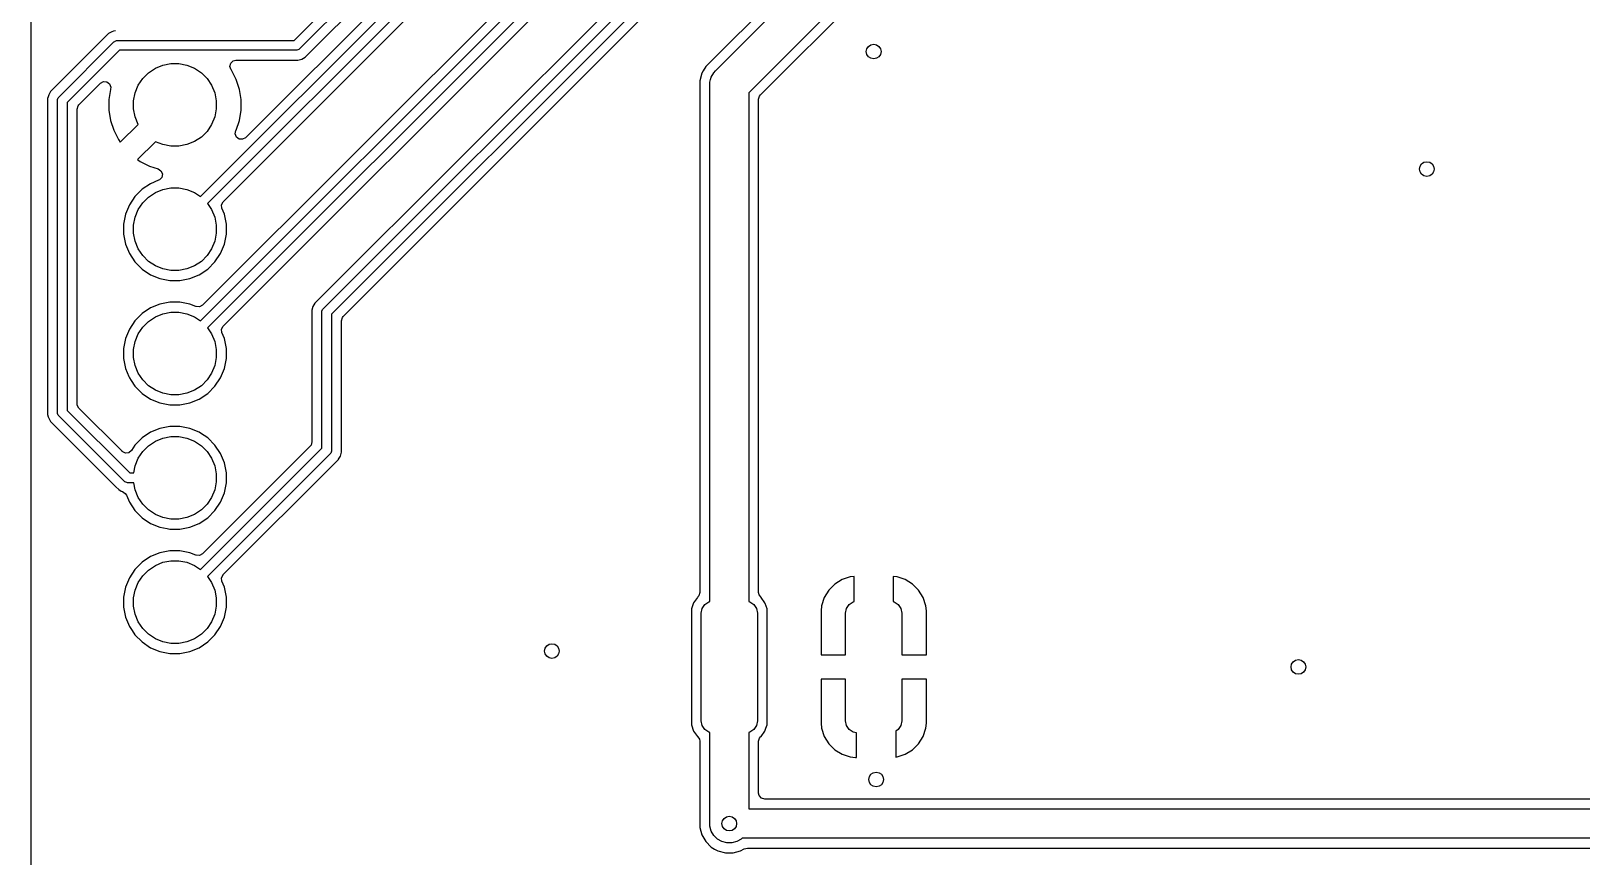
# Model space of a CAD drawing. Header units: inches. Extents: x 2.9 to 6.6, y -4.54 to -2.01.
# Drawn here: x 2.895 to 4.142, y -3.534 to -2.87 of the extents above; entities that cross this region are included whole.
import ezdxf

# ---------------------------------------------------------------- set-up
doc = ezdxf.new("R2010")
doc.units = ezdxf.units.IN
doc.header["$MEASUREMENT"] = 0
doc.layers.add('BLACK', color=7, linetype='CONTINUOUS')

msp = doc.modelspace()

# ---------------------------------------------------------------- linework, layer by layer
at = {"layer": 'BLACK', "linetype": 'CONTINUOUS'}
for p, q in [((2.8951, -3.5601), (2.8953, -2.0323)), ((3.1066, -2.878), (3.7452, -2.2393)), ((3.7497, -2.2461), (3.1111, -2.8847)), ((3.1177, -2.8892), (3.7515, -2.2554)), ((3.0315, -3.0035), (3.7179, -2.3171)), ((3.7134, -2.3104), (3.0677, -2.9561)), ((3.7223, -2.3238), (3.0371, -3.0091)), ((3.0497, -3.0076), (3.7241, -2.3331)), ((3.0315, -3.1035), (3.7844, -2.3506)), ((3.7799, -2.3439), (3.033, -3.0909)), ((3.7888, -2.3573), (3.0371, -3.1091)), ((3.0497, -3.1076), (3.7907, -2.3666)), ((3.8254, -2.3872), (3.1234, -3.0892)), ((3.1301, -3.0937), (3.8299, -2.3939)), ((3.8343, -2.4006), (3.1368, -3.0981)), ((3.1461, -3.0999), (3.8361, -2.4099)), ((3.8713, -2.4653), (3.4378, -2.8989)), ((3.4456, -2.9023), (3.8747, -2.4731)), ((3.8923, -2.5), (3.4724, -2.9199)), ((3.4818, -2.9217), (3.8942, -2.5093)), ((2.9573, -2.8724), (2.9108, -2.9189)), ((2.9175, -2.9234), (2.9618, -2.8791)), ((2.96, -2.8709), (2.9573, -2.8724)), ((2.9573, -2.8724), (2.9573, -2.8724)), ((2.9615, -2.8705), (2.96, -2.8709)), ((2.96, -2.8709), (2.96, -2.8709)), ((2.963, -2.8701), (2.9615, -2.8705)), ((2.9618, -2.8791), (2.9624, -2.8786)), ((2.9624, -2.8786), (2.9628, -2.8784)), ((2.9628, -2.8784), (2.9638, -2.878)), ((2.9638, -2.878), (2.9646, -2.878)), ((2.9646, -2.878), (3.1066, -2.878)), ((2.9662, -2.8858), (2.9242, -2.9278)), ((3.1083, -2.8858), (2.9662, -2.8858)), ((3.109, -2.8858), (3.1083, -2.8858)), ((3.1105, -2.8852), (3.109, -2.8858)), ((3.1111, -2.8847), (3.1105, -2.8852)), ((3.1128, -2.8929), (3.1155, -2.8914)), ((3.1155, -2.8914), (3.1177, -2.8892)), ((2.985, -2.9085), (2.9896, -2.9039)), ((2.9896, -2.9039), (2.9951, -2.9002)), ((2.9951, -2.9002), (3.0011, -2.8977)), ((3.0011, -2.8977), (3.0075, -2.8964)), ((3.0075, -2.8964), (3.0141, -2.8964)), ((3.0141, -2.8964), (3.0205, -2.8977)), ((3.0205, -2.8977), (3.0266, -2.9002)), ((3.0266, -2.9002), (3.0321, -2.9039)), ((3.0321, -2.9039), (3.0367, -2.9085)), ((3.0551, -2.8989), (3.0557, -2.8962)), ((3.056, -2.9015), (3.0551, -2.8989)), ((3.0557, -2.8962), (3.0577, -2.8943)), ((3.0563, -2.9019), (3.056, -2.9015)), ((3.0601, -2.9093), (3.0563, -2.9019)), ((3.0577, -2.8943), (3.0599, -2.8937)), ((3.0599, -2.8937), (3.1098, -2.8937)), ((3.1098, -2.8937), (3.1128, -2.8929)), ((3.1098, -2.8937), (3.1098, -2.8937)), ((3.4347, -2.9043), (3.4331, -2.9103)), ((3.4358, -2.9022), (3.4347, -2.9043)), ((3.4347, -2.9043), (3.4347, -2.9043)), ((3.4378, -2.8989), (3.4358, -2.9022)), ((3.4358, -2.9022), (3.4358, -2.9022)), ((3.4378, -2.8989), (3.4378, -2.8989)), ((3.4421, -2.9074), (3.4442, -2.9038)), ((3.4442, -2.9038), (3.4456, -2.9023)), ((2.9416, -2.9216), (2.9509, -2.9123)), ((2.9509, -2.9123), (2.9533, -2.911)), ((2.9533, -2.911), (2.9561, -2.9112)), ((2.9561, -2.9112), (2.9583, -2.9128)), ((2.9583, -2.9128), (2.9592, -2.9154)), ((2.9592, -2.9154), (2.959, -2.9171)), ((2.9788, -2.92), (2.9813, -2.9139)), ((2.9813, -2.9139), (2.985, -2.9085)), ((3.0367, -2.9085), (3.0403, -2.9139)), ((3.0403, -2.9139), (3.0429, -2.92)), ((3.0627, -2.9173), (3.0601, -2.9093)), ((3.4331, -2.9103), (3.4331, -2.9103)), ((3.4331, -2.9103), (3.4331, -2.9169)), ((3.4331, -2.9169), (3.4331, -2.9169)), ((3.4331, -2.9169), (3.4331, -3.3221)), ((3.4409, -2.9134), (3.4411, -2.9113)), ((3.4409, -3.3293), (3.4409, -2.9134)), ((3.4411, -2.9113), (3.4416, -2.9093)), ((3.4416, -2.9093), (3.4421, -2.9074)), ((2.9088, -2.9232), (2.9084, -2.9246)), ((2.9084, -2.9246), (2.9084, -3.1787)), ((2.9093, -2.9216), (2.9088, -2.9232)), ((2.9108, -2.9189), (2.9093, -2.9216)), ((2.9093, -2.9216), (2.9093, -2.9216)), ((2.9108, -2.9189), (2.9108, -2.9189)), ((2.9163, -2.9262), (2.9164, -2.9254)), ((2.9163, -3.1772), (2.9163, -2.9262)), ((2.9164, -2.9254), (2.917, -2.924)), ((2.917, -2.924), (2.9175, -2.9234)), ((2.9242, -2.9278), (2.9242, -3.1755)), ((2.9335, -2.9297), (2.9416, -2.9216)), ((2.959, -2.9173), (2.9577, -2.9255)), ((2.9577, -2.9255), (2.9577, -2.9339)), ((2.959, -2.9171), (2.959, -2.9171)), ((2.959, -2.9171), (2.959, -2.9172)), ((2.959, -2.9172), (2.959, -2.9172)), ((2.959, -2.9172), (2.959, -2.9173)), ((2.959, -2.9173), (2.959, -2.9173)), ((2.9775, -2.9264), (2.9788, -2.92)), ((2.9775, -2.933), (2.9775, -2.9264)), ((3.0429, -2.92), (3.0441, -2.9264)), ((3.0441, -2.9264), (3.0441, -2.933)), ((3.064, -2.9255), (3.0627, -2.9173)), ((3.0627, -2.9173), (3.0627, -2.9173)), ((3.064, -2.9339), (3.064, -2.9255)), ((3.4724, -2.9199), (3.4724, -3.3293)), ((3.4803, -2.9252), (3.4811, -2.9226)), ((3.4803, -3.2996), (3.4803, -2.9252)), ((3.4811, -2.9226), (3.4818, -2.9217)), ((2.9321, -2.9331), (2.9329, -2.9305)), ((2.9321, -3.1702), (2.9321, -2.9331)), ((2.9329, -2.9305), (2.9335, -2.9297)), ((2.9577, -2.9339), (2.959, -2.9422)), ((2.9788, -2.9394), (2.9775, -2.933)), ((2.9813, -2.9454), (2.9788, -2.9394)), ((3.0429, -2.9394), (3.0403, -2.9455)), ((3.0441, -2.933), (3.0429, -2.9394)), ((3.0627, -2.9422), (3.064, -2.9339)), ((2.959, -2.9422), (2.959, -2.9422)), ((2.959, -2.9422), (2.9616, -2.9501)), ((2.9616, -2.9501), (2.9654, -2.9576)), ((2.9669, -2.9597), (2.9813, -2.9454)), ((3.0367, -2.951), (3.0321, -2.9556)), ((3.0403, -2.9455), (3.0367, -2.951)), ((3.0594, -2.953), (3.0599, -2.9504)), ((3.0604, -2.9556), (3.0594, -2.953)), ((3.0599, -2.9504), (3.0601, -2.9501)), ((3.0601, -2.9501), (3.0627, -2.9422)), ((3.0627, -2.9422), (3.0627, -2.9422)), ((2.9654, -2.9576), (2.9669, -2.9597)), ((2.9952, -2.9593), (2.9808, -2.9736)), ((3.0011, -2.9617), (2.9952, -2.9593)), ((3.0075, -2.963), (3.0011, -2.9617)), ((3.0141, -2.963), (3.0075, -2.963)), ((3.0205, -2.9617), (3.0141, -2.963)), ((3.0266, -2.9592), (3.0205, -2.9617)), ((3.0321, -2.9556), (3.0266, -2.9592)), ((3.0626, -2.9572), (3.0604, -2.9556)), ((3.0653, -2.9574), (3.0626, -2.9572)), ((3.0677, -2.9561), (3.0653, -2.9574)), ((2.9808, -2.9736), (2.9808, -2.9736)), ((2.9808, -2.9736), (2.983, -2.9752)), ((2.983, -2.9752), (2.9904, -2.979)), ((2.9904, -2.979), (2.9974, -2.9812)), ((2.9977, -2.9904), (2.9912, -2.9931)), ((2.9974, -2.9812), (2.9996, -2.9828)), ((2.9984, -2.9901), (2.9977, -2.9904)), ((3.0002, -2.988), (2.9984, -2.9901)), ((2.9996, -2.9828), (3.0007, -2.9853)), ((3.0007, -2.9853), (3.0002, -2.988)), ((2.9787, -3.0034), (2.9742, -3.0101)), ((2.9845, -2.9976), (2.9787, -3.0034)), ((2.9912, -2.9931), (2.9845, -2.9976)), ((2.985, -3.0085), (2.9896, -3.0039)), ((2.9896, -3.0039), (2.9951, -3.0002)), ((2.9951, -3.0002), (3.0011, -2.9977)), ((3.0011, -2.9977), (3.0075, -2.9964)), ((3.0075, -2.9964), (3.0141, -2.9964)), ((3.0141, -2.9964), (3.0205, -2.9977)), ((3.0205, -2.9977), (3.0266, -3.0002)), ((3.0266, -3.0002), (3.0315, -3.0035)), ((2.9742, -3.0101), (2.9711, -3.0177)), ((2.9788, -3.02), (2.9813, -3.0139)), ((2.9813, -3.0139), (2.985, -3.0085)), ((3.0371, -3.0091), (3.0403, -3.0139)), ((3.0403, -3.0139), (3.0429, -3.02)), ((3.0483, -3.0102), (3.0496, -3.0077)), ((3.0486, -3.0129), (3.0483, -3.0102)), ((3.0506, -3.0177), (3.0486, -3.0129)), ((3.0496, -3.0077), (3.0497, -3.0076)), ((2.9711, -3.0177), (2.9695, -3.0257)), ((2.9695, -3.0257), (2.9695, -3.0338)), ((2.9711, -3.0177), (2.9711, -3.0177)), ((2.9775, -3.0264), (2.9788, -3.02)), ((2.9775, -3.033), (2.9775, -3.0264)), ((3.0429, -3.02), (3.0441, -3.0264)), ((3.0441, -3.0264), (3.0441, -3.033)), ((3.0522, -3.0257), (3.0506, -3.0177)), ((3.0522, -3.0338), (3.0522, -3.0257)), ((2.9695, -3.0338), (2.9711, -3.0418)), ((2.9788, -3.0394), (2.9775, -3.033)), ((2.9813, -3.0455), (2.9788, -3.0394)), ((3.0429, -3.0394), (3.0403, -3.0455)), ((3.0441, -3.033), (3.0429, -3.0394)), ((3.0506, -3.0418), (3.0522, -3.0338)), ((2.9711, -3.0418), (2.9711, -3.0418)), ((2.9711, -3.0418), (2.9742, -3.0493)), ((2.9742, -3.0493), (2.9787, -3.0561)), ((2.985, -3.051), (2.9813, -3.0455)), ((2.9896, -3.0556), (2.985, -3.051)), ((3.0367, -3.051), (3.0321, -3.0556)), ((3.0403, -3.0455), (3.0367, -3.051)), ((3.043, -3.0561), (3.0475, -3.0493)), ((3.0475, -3.0493), (3.0506, -3.0418)), ((2.9787, -3.0561), (2.9845, -3.0618)), ((2.9845, -3.0618), (2.9845, -3.0618)), ((2.9845, -3.0618), (2.9912, -3.0664)), ((2.9951, -3.0592), (2.9896, -3.0556)), ((2.9912, -3.0664), (2.9988, -3.0695)), ((3.0011, -3.0617), (2.9951, -3.0592)), ((3.0075, -3.063), (3.0011, -3.0617)), ((3.0141, -3.063), (3.0075, -3.063)), ((3.0205, -3.0617), (3.0141, -3.063)), ((3.0266, -3.0592), (3.0205, -3.0617)), ((3.0229, -3.0695), (3.0304, -3.0664)), ((3.0321, -3.0556), (3.0266, -3.0592)), ((3.0304, -3.0664), (3.0372, -3.0618)), ((3.0372, -3.0618), (3.043, -3.0561)), ((2.9988, -3.0695), (3.0068, -3.0711)), ((3.0068, -3.0711), (3.0068, -3.0711)), ((3.0068, -3.0711), (3.0068, -3.0711)), ((3.0068, -3.0711), (3.0149, -3.0711)), ((3.0149, -3.0711), (3.0229, -3.0695)), ((3.0149, -3.0711), (3.0149, -3.0711)), ((2.9988, -3.09), (2.9912, -3.0931)), ((3.0068, -3.0884), (2.9988, -3.09)), ((2.9988, -3.09), (2.9988, -3.09)), ((3.0149, -3.0884), (3.0068, -3.0884)), ((3.0068, -3.0884), (3.0068, -3.0884)), ((3.0229, -3.09), (3.0149, -3.0884)), ((3.0149, -3.0884), (3.0149, -3.0884)), ((3.0276, -3.0919), (3.0229, -3.09)), ((3.0229, -3.09), (3.0229, -3.09)), ((3.033, -3.0909), (3.0305, -3.0922)), ((3.1234, -3.0892), (3.1218, -3.0919)), ((3.1234, -3.0892), (3.1234, -3.0892)), ((2.9787, -3.1034), (2.9742, -3.1101)), ((2.9845, -3.0976), (2.9787, -3.1034)), ((2.9912, -3.0931), (2.9845, -3.0976)), ((2.985, -3.1085), (2.9896, -3.1039)), ((2.9896, -3.1039), (2.9951, -3.1002)), ((2.9951, -3.1002), (3.0011, -3.0977)), ((3.0011, -3.0977), (3.0075, -3.0964)), ((3.0075, -3.0964), (3.0141, -3.0964)), ((3.0141, -3.0964), (3.0205, -3.0977)), ((3.0205, -3.0977), (3.0266, -3.1002)), ((3.0266, -3.1002), (3.0315, -3.1035)), ((3.0278, -3.092), (3.0276, -3.0919)), ((3.0305, -3.0922), (3.0278, -3.092)), ((3.1218, -3.0919), (3.121, -3.0949)), ((3.121, -3.0949), (3.121, -3.2008)), ((3.1218, -3.0919), (3.1218, -3.0919)), ((3.1289, -3.0965), (3.129, -3.0957)), ((3.1289, -3.206), (3.1289, -3.0965)), ((3.129, -3.0957), (3.1296, -3.0943)), ((3.1296, -3.0943), (3.1301, -3.0937)), ((3.1368, -3.0981), (3.1368, -3.2077)), ((3.1447, -3.1034), (3.1455, -3.1007)), ((3.1447, -3.2092), (3.1447, -3.1034)), ((3.1455, -3.1007), (3.1461, -3.0999)), ((2.9742, -3.1101), (2.9711, -3.1177)), ((2.9788, -3.12), (2.9813, -3.1139)), ((2.9813, -3.1139), (2.985, -3.1085)), ((3.0371, -3.1091), (3.0403, -3.1139)), ((3.0403, -3.1139), (3.0429, -3.12)), ((3.0483, -3.1102), (3.0496, -3.1077)), ((3.0486, -3.1129), (3.0483, -3.1102)), ((3.0506, -3.1177), (3.0486, -3.1129)), ((3.0496, -3.1077), (3.0497, -3.1076)), ((2.9711, -3.1177), (2.9695, -3.1257)), ((2.9695, -3.1257), (2.9695, -3.1338)), ((2.9711, -3.1177), (2.9711, -3.1177)), ((2.9775, -3.1264), (2.9788, -3.12)), ((2.9775, -3.133), (2.9775, -3.1264)), ((3.0429, -3.12), (3.0441, -3.1264)), ((3.0441, -3.1264), (3.0441, -3.133)), ((3.0522, -3.1257), (3.0506, -3.1177)), ((3.0522, -3.1338), (3.0522, -3.1257)), ((2.9695, -3.1338), (2.9711, -3.1418)), ((2.9788, -3.1394), (2.9775, -3.133)), ((2.9813, -3.1455), (2.9788, -3.1394)), ((3.0429, -3.1394), (3.0403, -3.1455)), ((3.0441, -3.133), (3.0429, -3.1394)), ((3.0506, -3.1418), (3.0522, -3.1338)), ((2.9711, -3.1418), (2.9711, -3.1418)), ((2.9711, -3.1418), (2.9737, -3.1483)), ((2.9737, -3.1483), (2.9742, -3.1493)), ((2.9742, -3.1493), (2.9755, -3.1513)), ((2.9755, -3.1513), (2.9787, -3.1561)), ((2.985, -3.151), (2.9813, -3.1455)), ((2.9896, -3.1556), (2.985, -3.151)), ((3.0367, -3.151), (3.0321, -3.1556)), ((3.0403, -3.1455), (3.0367, -3.151)), ((3.043, -3.1561), (3.0475, -3.1493)), ((3.0475, -3.1493), (3.0506, -3.1418)), ((2.9787, -3.1561), (2.9845, -3.1618)), ((2.9845, -3.1618), (2.9845, -3.1618)), ((2.9845, -3.1618), (2.9912, -3.1664)), ((2.9951, -3.1592), (2.9896, -3.1556)), ((2.9912, -3.1664), (2.9988, -3.1695)), ((3.0011, -3.1617), (2.9951, -3.1592)), ((3.0075, -3.163), (3.0011, -3.1617)), ((3.0141, -3.163), (3.0075, -3.163)), ((3.0205, -3.1617), (3.0141, -3.163)), ((3.0266, -3.1592), (3.0205, -3.1617)), ((3.0229, -3.1695), (3.0304, -3.1664)), ((3.0321, -3.1556), (3.0266, -3.1592)), ((3.0304, -3.1664), (3.0372, -3.1618)), ((3.0372, -3.1618), (3.043, -3.1561)), ((2.9084, -3.1787), (2.909, -3.1807)), ((2.9164, -3.1779), (2.9163, -3.1772)), ((2.917, -3.1794), (2.9164, -3.1779)), ((2.9242, -3.1755), (2.9745, -3.2258)), ((2.9322, -3.1713), (2.9321, -3.1702)), ((2.9335, -3.1737), (2.9322, -3.1713)), ((2.9683, -3.2084), (2.9335, -3.1737)), ((2.9988, -3.1695), (3.0068, -3.1711)), ((3.0068, -3.1711), (3.0068, -3.1711)), ((3.0068, -3.1711), (3.0068, -3.1711)), ((3.0068, -3.1711), (3.0149, -3.1711)), ((3.0149, -3.1711), (3.0229, -3.1695)), ((3.0149, -3.1711), (3.0149, -3.1711)), ((2.909, -3.1807), (2.9093, -3.1817)), ((2.9093, -3.1817), (2.9093, -3.1817)), ((2.9093, -3.1817), (2.9108, -3.1844)), ((2.9108, -3.1844), (2.9108, -3.1844)), ((2.9108, -3.1844), (2.9108, -3.1844)), ((2.9108, -3.1844), (2.9634, -3.237)), ((2.9175, -3.1799), (2.917, -3.1794)), ((2.9701, -3.2325), (2.9175, -3.1799)), ((2.9988, -3.19), (2.9912, -3.1931)), ((3.0068, -3.1884), (2.9988, -3.19)), ((2.9988, -3.19), (2.9988, -3.19)), ((3.0149, -3.1884), (3.0068, -3.1884)), ((3.0068, -3.1884), (3.0068, -3.1884)), ((3.0229, -3.19), (3.0149, -3.1884)), ((3.0149, -3.1884), (3.0149, -3.1884)), ((3.0304, -3.1931), (3.0229, -3.19)), ((3.0229, -3.19), (3.0229, -3.19)), ((2.9787, -3.2034), (2.9758, -3.2077)), ((2.9845, -3.1976), (2.9787, -3.2034)), ((2.9787, -3.2034), (2.9787, -3.2034)), ((2.9912, -3.1931), (2.9845, -3.1976)), ((2.9896, -3.2039), (2.9951, -3.2002)), ((2.9951, -3.2002), (3.0011, -3.1977)), ((3.0011, -3.1977), (3.0075, -3.1964)), ((3.0075, -3.1964), (3.0141, -3.1964)), ((3.0141, -3.1964), (3.0205, -3.1977)), ((3.0205, -3.1977), (3.0266, -3.2002)), ((3.0266, -3.2002), (3.0321, -3.2039)), ((3.0314, -3.1937), (3.0304, -3.1931)), ((3.0372, -3.1976), (3.0314, -3.1937)), ((3.043, -3.2034), (3.0372, -3.1976)), ((3.0475, -3.2101), (3.043, -3.2034)), ((3.043, -3.2034), (3.043, -3.2034)), ((3.1203, -3.2034), (3.1196, -3.2042)), ((3.121, -3.2008), (3.1203, -3.2034)), ((2.9685, -3.2086), (2.9683, -3.2084)), ((2.971, -3.2098), (2.9685, -3.2086)), ((2.9737, -3.2095), (2.971, -3.2098)), ((2.9758, -3.2077), (2.9737, -3.2095)), ((2.9788, -3.22), (2.9813, -3.2139)), ((2.9813, -3.2139), (2.985, -3.2085)), ((2.985, -3.2085), (2.9896, -3.2039)), ((3.0315, -3.3035), (3.1289, -3.206)), ((3.0321, -3.2039), (3.0367, -3.2085)), ((3.1196, -3.2042), (3.033, -3.2909)), ((3.0367, -3.2085), (3.0403, -3.2139)), ((3.1357, -3.2105), (3.0371, -3.3091)), ((3.0403, -3.2139), (3.0429, -3.22)), ((3.0506, -3.2177), (3.0475, -3.2101)), ((3.0497, -3.3076), (3.1423, -3.2149)), ((3.1361, -3.2099), (3.1357, -3.2105)), ((3.1367, -3.2084), (3.1361, -3.2099)), ((3.1368, -3.2077), (3.1367, -3.2084)), ((3.1423, -3.2149), (3.1424, -3.2148)), ((3.1424, -3.2148), (3.1439, -3.2122)), ((3.1439, -3.2122), (3.1447, -3.2092)), ((2.9745, -3.2258), (2.9777, -3.2258)), ((2.9777, -3.2258), (2.9788, -3.22)), ((3.0429, -3.22), (3.0441, -3.2264)), ((3.0441, -3.2264), (3.0441, -3.233)), ((3.0522, -3.2257), (3.0506, -3.2177)), ((3.0522, -3.2338), (3.0522, -3.2257)), ((2.9634, -3.237), (2.9656, -3.2392)), ((2.9656, -3.2392), (2.9656, -3.2392)), ((2.9656, -3.2392), (2.9656, -3.2392)), ((2.9656, -3.2392), (2.9677, -3.2404)), ((2.9677, -3.2404), (2.9683, -3.2407)), ((2.9683, -3.2407), (2.9683, -3.2407)), ((2.9683, -3.2407), (2.9686, -3.2408)), ((2.9686, -3.2408), (2.9709, -3.2423)), ((2.9706, -3.233), (2.9701, -3.2325)), ((2.9721, -3.2336), (2.9706, -3.233)), ((2.9728, -3.2337), (2.9721, -3.2336)), ((2.9777, -3.2337), (2.9728, -3.2337)), ((2.9788, -3.2394), (2.9777, -3.2337)), ((2.9813, -3.2455), (2.9788, -3.2394)), ((3.0429, -3.2394), (3.0403, -3.2455)), ((3.0441, -3.233), (3.0429, -3.2394)), ((3.0506, -3.2418), (3.0522, -3.2338)), ((2.9709, -3.2423), (2.9718, -3.2437)), ((2.9718, -3.2437), (2.9742, -3.2493)), ((2.9742, -3.2493), (2.9787, -3.2561)), ((2.985, -3.251), (2.9813, -3.2455)), ((2.9896, -3.2556), (2.985, -3.251)), ((3.0367, -3.251), (3.0321, -3.2556)), ((3.0403, -3.2455), (3.0367, -3.251)), ((3.043, -3.2561), (3.0475, -3.2493)), ((3.0475, -3.2493), (3.0506, -3.2418)), ((2.9787, -3.2561), (2.9845, -3.2618)), ((2.9845, -3.2618), (2.9845, -3.2618)), ((2.9845, -3.2618), (2.9912, -3.2664)), ((2.9951, -3.2592), (2.9896, -3.2556)), ((3.0011, -3.2617), (2.9951, -3.2592)), ((3.0075, -3.263), (3.0011, -3.2617)), ((3.0141, -3.263), (3.0075, -3.263)), ((3.0205, -3.2617), (3.0141, -3.263)), ((3.0266, -3.2592), (3.0205, -3.2617)), ((3.0321, -3.2556), (3.0266, -3.2592)), ((3.0304, -3.2664), (3.0372, -3.2618)), ((3.0372, -3.2618), (3.043, -3.2561)), ((2.9912, -3.2664), (2.9988, -3.2695)), ((2.9988, -3.2695), (3.0045, -3.2706)), ((3.0045, -3.2706), (3.0068, -3.2711)), ((3.0068, -3.2711), (3.0068, -3.2711)), ((3.0068, -3.2711), (3.0068, -3.2711)), ((3.0068, -3.2711), (3.0149, -3.2711)), ((3.0149, -3.2711), (3.0229, -3.2695)), ((3.0149, -3.2711), (3.0149, -3.2711)), ((3.0229, -3.2695), (3.0304, -3.2664)), ((2.9988, -3.29), (2.9912, -3.2931)), ((3.0068, -3.2884), (2.9988, -3.29)), ((2.9988, -3.29), (2.9988, -3.29)), ((3.0149, -3.2884), (3.0068, -3.2884)), ((3.0068, -3.2884), (3.0068, -3.2884)), ((3.0229, -3.29), (3.0149, -3.2884)), ((3.0149, -3.2884), (3.0149, -3.2884)), ((3.0276, -3.2919), (3.0229, -3.29)), ((3.0229, -3.29), (3.0229, -3.29)), ((3.033, -3.2909), (3.0305, -3.2922)), ((2.9787, -3.3034), (2.9742, -3.3101)), ((2.9845, -3.2976), (2.9787, -3.3034)), ((2.9912, -3.2931), (2.9845, -3.2976)), ((2.9896, -3.3039), (2.9951, -3.3002)), ((2.9951, -3.3002), (3.0011, -3.2977)), ((3.0011, -3.2977), (3.0075, -3.2964)), ((3.0075, -3.2964), (3.0141, -3.2964)), ((3.0141, -3.2964), (3.0205, -3.2977)), ((3.0205, -3.2977), (3.0266, -3.3002)), ((3.0266, -3.3002), (3.0315, -3.3035)), ((3.0278, -3.292), (3.0276, -3.2919)), ((3.0305, -3.2922), (3.0278, -3.292)), ((3.4803, -3.3221), (3.4803, -3.2996)), ((2.9742, -3.3101), (2.9711, -3.3177)), ((2.9788, -3.32), (2.9813, -3.3139)), ((2.9813, -3.3139), (2.985, -3.3085)), ((2.985, -3.3085), (2.9896, -3.3039)), ((3.0371, -3.3091), (3.0403, -3.3139)), ((3.0403, -3.3139), (3.0429, -3.32)), ((3.0483, -3.3102), (3.0496, -3.3077)), ((3.0486, -3.3129), (3.0483, -3.3102)), ((3.0506, -3.3177), (3.0486, -3.3129)), ((3.0496, -3.3077), (3.0497, -3.3076)), ((3.5416, -3.3153), (3.5367, -3.3201)), ((3.5475, -3.3116), (3.5416, -3.3153)), ((3.554, -3.3095), (3.5475, -3.3116)), ((3.5475, -3.3116), (3.5475, -3.3116)), ((3.5571, -3.3092), (3.554, -3.3095)), ((3.5571, -3.3293), (3.5571, -3.3092)), ((3.5916, -3.3095), (3.5886, -3.3092)), ((3.5886, -3.3092), (3.5886, -3.3293)), ((3.5982, -3.3116), (3.5916, -3.3095)), ((3.5916, -3.3095), (3.5916, -3.3095)), ((3.6041, -3.3153), (3.5982, -3.3116)), ((3.5982, -3.3116), (3.5982, -3.3116)), ((3.6089, -3.3201), (3.6041, -3.3153)), ((2.9711, -3.3177), (2.9695, -3.3257)), ((2.9695, -3.3257), (2.9695, -3.3338)), ((2.9711, -3.3177), (2.9711, -3.3177)), ((2.9775, -3.3264), (2.9788, -3.32)), ((2.9775, -3.333), (2.9775, -3.3264)), ((3.0429, -3.32), (3.0441, -3.3264)), ((3.0441, -3.3264), (3.0441, -3.333)), ((3.0522, -3.3257), (3.0506, -3.3177)), ((3.0522, -3.3338), (3.0522, -3.3257)), ((3.4312, -3.3259), (3.428, -3.3302)), ((3.4315, -3.3256), (3.4312, -3.3259)), ((3.4323, -3.3247), (3.4314, -3.3256)), ((3.4314, -3.3256), (3.4315, -3.3256)), ((3.4331, -3.3221), (3.4323, -3.3247)), ((3.4807, -3.3238), (3.4803, -3.3221)), ((3.482, -3.3256), (3.4807, -3.3238)), ((3.4822, -3.3259), (3.4819, -3.3256)), ((3.4819, -3.3256), (3.482, -3.3256)), ((3.4853, -3.3302), (3.4822, -3.3259)), ((3.4822, -3.3259), (3.4822, -3.3259)), ((3.4822, -3.3259), (3.4822, -3.3259)), ((3.5331, -3.326), (3.5309, -3.3326)), ((3.5367, -3.3201), (3.5331, -3.326)), ((3.5331, -3.326), (3.5331, -3.326)), ((3.6126, -3.326), (3.6089, -3.3201)), ((3.6147, -3.3326), (3.6126, -3.326)), ((3.6126, -3.326), (3.6126, -3.326)), ((2.9695, -3.3338), (2.9711, -3.3418)), ((2.9788, -3.3394), (2.9775, -3.333)), ((2.9813, -3.3455), (2.9788, -3.3394)), ((3.0429, -3.3394), (3.0403, -3.3455)), ((3.0441, -3.333), (3.0429, -3.3394)), ((3.0506, -3.3418), (3.0522, -3.3338)), ((3.4263, -3.3352), (3.4262, -3.3364)), ((3.4262, -3.3364), (3.4262, -3.4273)), ((3.428, -3.3302), (3.4263, -3.3352)), ((3.4263, -3.3352), (3.4263, -3.3352)), ((3.428, -3.3302), (3.428, -3.3302)), ((3.4341, -3.3386), (3.4348, -3.3348)), ((3.4341, -3.4252), (3.4341, -3.3386)), ((3.4348, -3.3348), (3.4369, -3.3316)), ((3.4369, -3.3316), (3.4401, -3.3295)), ((3.4401, -3.3295), (3.4409, -3.3293)), ((3.4724, -3.3293), (3.4733, -3.3295)), ((3.4733, -3.3295), (3.4764, -3.3316)), ((3.4764, -3.3316), (3.4786, -3.3348)), ((3.4786, -3.3348), (3.4793, -3.3386)), ((3.4793, -3.3386), (3.4793, -3.4252)), ((3.4856, -3.3308), (3.4853, -3.3302)), ((3.4871, -3.3352), (3.4856, -3.3308)), ((3.4872, -3.3364), (3.4871, -3.3352)), ((3.4871, -3.3352), (3.4871, -3.3352)), ((3.4872, -3.3366), (3.4872, -3.3364)), ((3.4872, -3.4272), (3.4872, -3.3366)), ((3.5309, -3.3326), (3.5305, -3.3366)), ((3.5305, -3.3366), (3.5305, -3.372)), ((3.5309, -3.3326), (3.5309, -3.3326)), ((3.5502, -3.3386), (3.5509, -3.3348)), ((3.5502, -3.372), (3.5502, -3.3386)), ((3.5509, -3.3348), (3.5531, -3.3316)), ((3.5531, -3.3316), (3.5563, -3.3295)), ((3.5563, -3.3295), (3.5571, -3.3293)), ((3.5886, -3.3293), (3.5894, -3.3295)), ((3.5894, -3.3295), (3.5926, -3.3316)), ((3.5926, -3.3316), (3.5947, -3.3348)), ((3.5947, -3.3348), (3.5955, -3.3386)), ((3.5955, -3.3386), (3.5955, -3.372)), ((3.6152, -3.3366), (3.6147, -3.3326)), ((3.6152, -3.3697), (3.6152, -3.3366)), ((3.6152, -3.3366), (3.6152, -3.3366)), ((2.9711, -3.3418), (2.9711, -3.3418)), ((2.9711, -3.3418), (2.9742, -3.3493)), ((2.9742, -3.3493), (2.9764, -3.3526)), ((2.9764, -3.3526), (2.9787, -3.3561)), ((2.985, -3.351), (2.9813, -3.3455)), ((2.9896, -3.3556), (2.985, -3.351)), ((3.0367, -3.351), (3.0321, -3.3556)), ((3.0403, -3.3455), (3.0367, -3.351)), ((3.043, -3.3561), (3.0475, -3.3493)), ((3.0475, -3.3493), (3.0506, -3.3418)), ((2.9787, -3.3561), (2.9845, -3.3618)), ((2.9845, -3.3618), (2.9845, -3.3618)), ((2.9845, -3.3618), (2.9912, -3.3664)), ((2.9951, -3.3592), (2.9896, -3.3556)), ((3.0011, -3.3617), (2.9951, -3.3592)), ((3.0075, -3.363), (3.0011, -3.3617)), ((3.0141, -3.363), (3.0075, -3.363)), ((3.0205, -3.3617), (3.0141, -3.363)), ((3.0266, -3.3592), (3.0205, -3.3617)), ((3.0321, -3.3556), (3.0266, -3.3592)), ((3.0304, -3.3664), (3.0372, -3.3618)), ((3.0372, -3.3618), (3.043, -3.3561)), ((2.9912, -3.3664), (2.9988, -3.3695)), ((2.9988, -3.3695), (3.0068, -3.3711)), ((3.0068, -3.3711), (3.0068, -3.3711)), ((3.0068, -3.3711), (3.0068, -3.3711)), ((3.0068, -3.3711), (3.0149, -3.3711)), ((3.0149, -3.3711), (3.0229, -3.3695)), ((3.0149, -3.3711), (3.0149, -3.3711)), ((3.0229, -3.3695), (3.0304, -3.3664)), ((3.5305, -3.372), (3.5502, -3.372)), ((3.5955, -3.372), (3.6152, -3.372)), ((3.6152, -3.372), (3.6152, -3.3697)), ((3.5502, -3.3917), (3.5305, -3.3917)), ((3.5305, -3.3917), (3.5305, -3.4272)), ((3.5502, -3.4252), (3.5502, -3.3917)), ((3.6152, -3.3917), (3.5955, -3.3917)), ((3.5955, -3.3917), (3.5955, -3.4252)), ((3.6152, -3.4272), (3.6152, -3.3917)), ((3.4262, -3.4273), (3.4263, -3.4285)), ((3.4348, -3.429), (3.4341, -3.4252)), ((3.4793, -3.4252), (3.4786, -3.429)), ((3.4871, -3.4285), (3.4872, -3.4273)), ((3.4872, -3.4273), (3.4872, -3.4272)), ((3.5305, -3.4272), (3.5309, -3.4312)), ((3.5509, -3.429), (3.5502, -3.4252)), ((3.5955, -3.4252), (3.5947, -3.429)), ((3.6147, -3.4312), (3.6152, -3.4272)), ((3.6152, -3.4272), (3.6152, -3.4272)), ((3.4263, -3.4285), (3.4263, -3.4285)), ((3.4263, -3.4285), (3.428, -3.4336)), ((3.428, -3.4336), (3.428, -3.4336)), ((3.428, -3.4336), (3.4312, -3.4379)), ((3.4312, -3.4379), (3.4315, -3.4381)), ((3.4315, -3.4381), (3.4314, -3.4382)), ((3.4314, -3.4382), (3.4327, -3.44)), ((3.4327, -3.44), (3.4331, -3.4417)), ((3.4369, -3.4322), (3.4348, -3.429)), ((3.4401, -3.4343), (3.4369, -3.4322)), ((3.4409, -3.4345), (3.4401, -3.4343)), ((3.4409, -3.5079), (3.4409, -3.4345)), ((3.4733, -3.4343), (3.4724, -3.4345)), ((3.4724, -3.4345), (3.4724, -3.4961)), ((3.4764, -3.4322), (3.4733, -3.4343)), ((3.4786, -3.429), (3.4764, -3.4322)), ((3.4803, -3.4417), (3.4811, -3.4391)), ((3.4811, -3.4391), (3.4819, -3.4382)), ((3.4819, -3.4381), (3.4822, -3.4379)), ((3.4819, -3.4382), (3.4819, -3.4381)), ((3.4822, -3.4379), (3.4853, -3.4336)), ((3.4822, -3.4379), (3.4822, -3.4379)), ((3.4853, -3.4336), (3.4862, -3.4311)), ((3.4862, -3.4311), (3.4871, -3.4285)), ((3.4871, -3.4285), (3.4871, -3.4285)), ((3.5309, -3.4312), (3.5331, -3.4378)), ((3.5331, -3.4378), (3.5331, -3.4378)), ((3.5331, -3.4378), (3.5367, -3.4436)), ((3.5531, -3.4322), (3.5509, -3.429)), ((3.5563, -3.4343), (3.5531, -3.4322)), ((3.5591, -3.4348), (3.5563, -3.4343)), ((3.5591, -3.4547), (3.5591, -3.4348)), ((3.5926, -3.4322), (3.5906, -3.4335)), ((3.5906, -3.4335), (3.5906, -3.4544)), ((3.5947, -3.429), (3.5926, -3.4322)), ((3.6089, -3.4436), (3.6126, -3.4378)), ((3.6126, -3.4378), (3.6147, -3.4312)), ((3.6126, -3.4378), (3.6126, -3.4378)), ((3.6147, -3.4312), (3.6147, -3.4312)), ((3.4331, -3.4417), (3.4331, -3.511)), ((3.4803, -3.4833), (3.4803, -3.4417)), ((3.5367, -3.4436), (3.5416, -3.4485)), ((3.5416, -3.4485), (3.5475, -3.4521)), ((3.5475, -3.4521), (3.5475, -3.4521)), ((3.5475, -3.4521), (3.554, -3.4543)), ((3.5916, -3.4543), (3.5982, -3.4521)), ((3.5982, -3.4521), (3.6041, -3.4485)), ((3.5982, -3.4521), (3.5982, -3.4521)), ((3.6041, -3.4485), (3.6089, -3.4436)), ((3.554, -3.4543), (3.554, -3.4543)), ((3.554, -3.4543), (3.5581, -3.4547)), ((3.5581, -3.4547), (3.5591, -3.4547)), ((3.5906, -3.4544), (3.5916, -3.4543)), ((3.4808, -3.4853), (3.4803, -3.4833)), ((3.4826, -3.4874), (3.4808, -3.4853)), ((3.4852, -3.4882), (3.4826, -3.4874)), ((5.5971, -3.4882), (3.4852, -3.4882)), ((3.4724, -3.4961), (4.6417, -3.4961)), ((3.4331, -3.511), (3.4347, -3.517)), ((3.4411, -3.5099), (3.4409, -3.5079)), ((3.4421, -3.5139), (3.4411, -3.5099)), ((3.4442, -3.5175), (3.4421, -3.5139)), ((3.4347, -3.517), (3.4347, -3.517)), ((3.4347, -3.517), (3.4378, -3.5224)), ((3.4378, -3.5224), (3.4378, -3.5224)), ((3.4378, -3.5224), (3.4378, -3.5224)), ((3.4378, -3.5224), (3.4422, -3.5268)), ((3.4422, -3.5268), (3.4422, -3.5268)), ((3.4422, -3.5268), (3.4422, -3.5268)), ((3.4422, -3.5268), (3.4449, -3.5284)), ((3.4471, -3.5204), (3.4442, -3.5175)), ((3.4507, -3.5224), (3.4471, -3.5204)), ((3.4546, -3.5235), (3.4507, -3.5224)), ((3.4587, -3.5235), (3.4546, -3.5235)), ((3.4627, -3.5224), (3.4587, -3.5235)), ((3.4663, -3.5204), (3.4627, -3.5224)), ((3.467, -3.5197), (3.4663, -3.5204)), ((4.6358, -3.5197), (3.467, -3.5197)), ((3.4687, -3.5282), (3.4712, -3.5276)), ((3.4712, -3.5276), (4.6231, -3.5276)), ((3.4449, -3.5284), (3.4476, -3.5299)), ((3.4476, -3.5299), (3.4536, -3.5315)), ((3.4536, -3.5315), (3.4536, -3.5315)), ((3.4536, -3.5315), (3.4598, -3.5315)), ((3.4598, -3.5315), (3.4658, -3.5299)), ((3.4598, -3.5315), (3.4598, -3.5315)), ((3.4658, -3.5299), (3.4687, -3.5282))]:
    msp.add_line(p, q, dxfattribs=at)
at = {"layer": 'BLACK'}
for centre in [(3.5728, -2.8868), (4.0177, -2.9813), (3.314, -3.3691), (3.9144, -3.3819), (3.5748, -3.4724), (3.4567, -3.5079)]:
    msp.add_circle(centre, 0.00591, dxfattribs=at)

doc.saveas('drawing.dxf')
